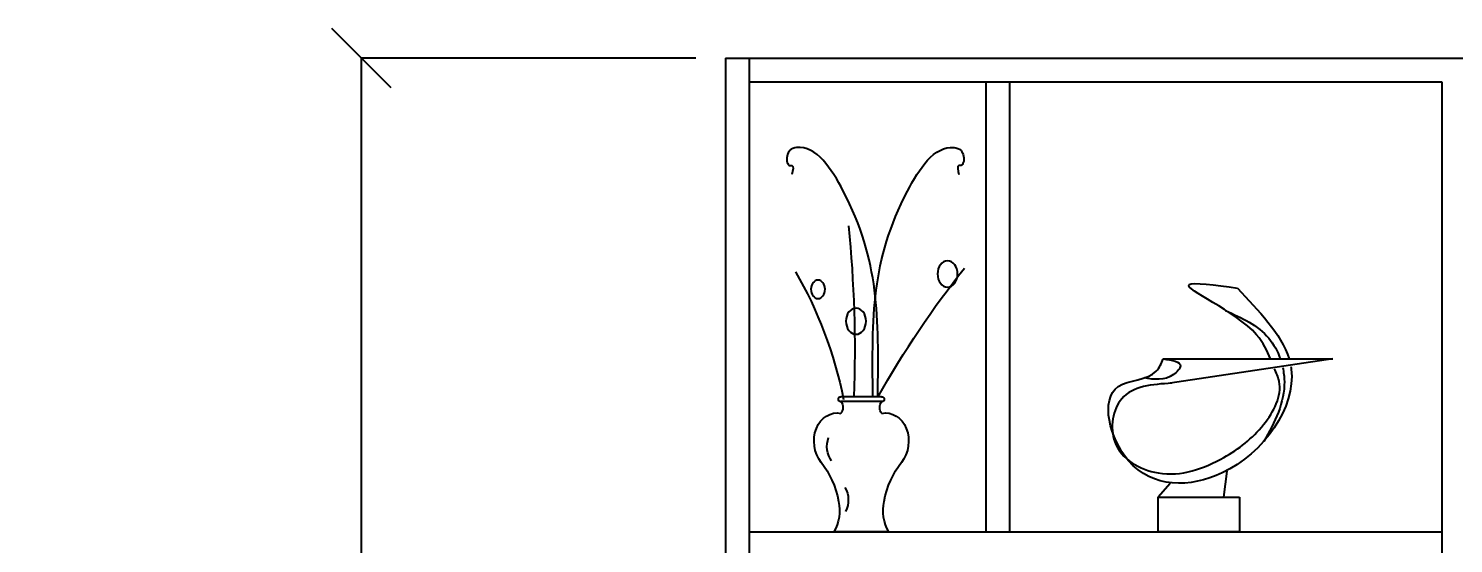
# Model space of a CAD drawing. Header units: millimetres. Extents: x 204800 to 233555, y -2285 to 8522.
# Drawn here: x 224378 to 225582, y 1222 to 1657 of the extents above; entities that cross this region are included whole.
import ezdxf

# ---------------------------------------------------------------- set-up
doc = ezdxf.new("R2010")
doc.units = ezdxf.units.MM
for name, color, linetype in [('010', 171, 'Continuous'), ('3', 3, 'Continuous'), ('DIM【标注】', 66, 'Continuous'), ('F', 2, 'Continuous'), ('FUR', 2, 'Continuous'), ('LAYER4', 6, 'Continuous')]:
    doc.layers.add(name, color=color, linetype=linetype)
doc.styles.add('ROMANS', font='romans.shx', dxfattribs={"bigfont": 'hztxt'})
doc.styles.add('宋体', font='SimSun.ttf', dxfattribs={"height": 200})
doc.dimstyles.new('模型空间1：40', dxfattribs={"dimscale": 50, "dimtxt": 1.4, "dimasz": 1, "dimexe": 0, "dimexo": 0.5, "dimgap": 1, "dimtad": 1, "dimdec": 0, "dimrnd": 5, "dimzin": 0, "dimdsep": 46, "dimtxsty": 'ROMANS', "dimblk": 'ARCHTICK', "dimcen": 0.09, "dimclrd": 1, "dimclre": 1, "dimclrt": 2, "dimadec": 0, "dimazin": 0, "dimtfac": 1, "dimtdec": 0, "dimtix": 1, "dimtmove": 2, "dimatfit": 3, "dimldrblk": 'ZHL-SOFT_JT', "dimfxl": 2, "dimfxlon": 1, "dimtolj": 1, "dimtzin": 0, "dimarcsym": 0})

# ---------------------------------------------------------------- blocks, each defined once
blk = doc.blocks.new('A$C590A5E22')
at = {"color": 8, "extrusion": (0, 0, -1)}
for centre, major_axis, start_param, end_param in [((-841.5, 224.2), (0, 1203), 1.441837, 1.618359), ((-266, 47.4), (0, 452.2), 0.918607, 1.310568), ((861.1, -540.9), (0, 1203), -0.941966, -0.765445), ((68.8, 105.5), (0, 25), 3.917466, 5.176577), ((56.7, 39.2), (0, 25), 0.908228, 2.167338)]:
    blk.add_ellipse(centre, major_axis=major_axis, ratio=0.769231, start_param=start_param, end_param=end_param, dxfattribs=at)
at = {"color": 8}
for points in [[(112.5, 167.3), (113.6, 266.3), (115.2, 357), (34.2, 482), (1.5, 473.6), (-1.8, 460.1), (2.6, 452.6), (8.9, 454.7), (7.4, 447.6), (6.2, 442.2)], [(106.4, 167.3), (105.3, 266.3), (103.8, 357), (184.7, 482), (217.4, 473.6), (220.7, 460.1), (216.3, 452.6), (210, 454.7), (211.6, 447.6), (212.7, 442.2)]]:
    blk.add_open_spline(points, degree=3, knots=[0, 0, 0, 0, 330.879653, 435.117446, 448.307217, 465.484972, 471.38042, 475.551957, 488.049611, 488.049611, 488.049611, 488.049611], dxfattribs=at)
at = {"layer": 'F', "color": 6}
for p, q in [((117.2, 167), (66.9, 167)), ((117.2, 161.1), (66.9, 161.1))]:
    blk.add_line(p, q, dxfattribs=at)
at = {"layer": 'F', "color": 6, "extrusion": (0, 0, -1)}
for centre, major_axis, ratio, start_param, end_param in [((66.2, 164.1), (0, 3.1), 0.769231, 2.838424, 6.586354), ((61.4, 153.9), (0, 10.1), 0.769231, 0.785289, 2.385275), ((122.7, 153.9), (0, 10.1), 0.769231, 3.89791, 5.497896), ((117.9, 164.1), (0, 3.1), 0.769231, -0.303169, 3.444761), ((63.3, 110.7), (-4, 36.2), 0.815923, 4.052124, 6.533485), ((120.9, 110.7), (4, 36.2), 0.815923, -0.250299, 2.231061), ((-12.6, 12.4), (0, 102.6), 0.769231, 0.771557, 1.322894), ((196.8, 12.4), (0, 102.6), 0.769231, -1.322894, -0.771557)]:
    blk.add_ellipse(centre, major_axis=major_axis, ratio=ratio, start_param=start_param, end_param=end_param, dxfattribs=at)
at = {"layer": 'FUR', "color": 3, "extrusion": (0, 0, -1)}
for centre, major_axis in [((198.9, 319.2), (0, 16.2)), ((38.4, 300.2), (0, 11.4)), ((85.5, 260.7), (0, 16.2))]:
    blk.add_ellipse(centre, major_axis=major_axis, ratio=0.769231, dxfattribs=at)
at = {"layer": 'FUR', "color": 6, "extrusion": (0, 0, -1)}
for centre, major_axis, start_param, end_param in [((24.5, 27.4), (-4.6, 46.7), 1.437163, 2.278855), ((159.7, 27.4), (4.6, 46.7), 4.00433, 4.846022)]:
    blk.add_ellipse(centre, major_axis=major_axis, ratio=0.864497, start_param=start_param, end_param=end_param, dxfattribs=at)
at = {"layer": 'LAYER4', "color": 6}
blk.add_line((126, 0), (58.2, 0), dxfattribs=at)
blk = doc.blocks.new('A$C115D039A')
at = {"layer": '010', "xscale": 0.9, "yscale": 0.9, "zscale": 0.9}
blk.add_blockref('A$C590A5E22', (0, 0), dxfattribs=at)
blk = doc.blocks.new('A$C74B16058')
at = {"layer": '010'}
blk.add_blockref('A$C115D039A', (0, 0), dxfattribs=at)
blk = doc.blocks.new('A$C49EE6B8A')
at = {"layer": '010', "xscale": 1.215, "yscale": 1.215, "zscale": 1.215}
blk.add_blockref('A$C74B16058', (0, 0), dxfattribs=at)
blk = doc.blocks.new('A$C220E6AC8')
at = {"layer": '010', "xscale": 0.9, "yscale": 0.9, "zscale": 0.9}
blk.add_blockref('A$C49EE6B8A', (-6.1, 0), dxfattribs=at)
blk = doc.blocks.new('A$C005B069F')
at = {"layer": '010', "xscale": -0.7, "yscale": 0.7, "zscale": 0.7}
blk.add_blockref('A$C220E6AC8', (147.2, 0), dxfattribs=at)
blk = doc.blocks.new('A$C43885F42')
at = {"layer": '010', "xscale": 1.5, "yscale": 1.5, "zscale": 1.5}
blk.add_blockref('A$C005B069F', (0, 0), dxfattribs=at)
blk = doc.blocks.new('雕-01')
at = {"layer": '3'}
for p, q in [((-39, 190), (147.4, 190)), ((-39, 190), (147.4, 190)), ((147.4, 190), (-31.4, 163.4)), ((27.6, 38), (31.4, 66.5)), ((-31.4, 53.2), (-44.7, 38)), ((-44.7, 38), (27.6, 38)), ((-44.7, 38), (44.7, 38)), ((-44.7, 0), (-44.7, 38)), ((44.7, 38), (44.7, 0)), ((44.7, 0), (-44.7, 0))]:
    blk.add_line(p, q, dxfattribs=at)
for points, knots in [([(78.8, 190), (75.1, 199.1), (59.6, 235), (-49.8, 280.5), (18, 271.3), (42.8, 267.9)], [136.132183, 136.132183, 136.132183, 136.132183, 147.226606, 180.988529, 200.496136, 200.496136, 200.496136, 200.496136]), ([(29.5, 243.2), (47.3, 235.2), (73.2, 223.5), (86.8, 198.4), (89.7, 190)], [0, 0, 0, 0, 20.62058, 30.054702, 30.054702, 30.054702, 30.054702]), ([(101.3, 181.8), (101.5, 180.7), (107.7, 138), (45.7, 48.5), (-84, 47.4), (-115, 169.4), (-49.5, 165.9), (-41.1, 185.1), (-39, 190)], [38.626641, 38.626641, 38.626641, 38.626641, 39.881801, 89.959295, 127.798824, 157.940855, 174.456676, 180.055182, 180.055182, 180.055182, 180.055182]), ([(-29.5, 163.4), (-51.1, 161.9), (-90.6, 159), (-102.1, 89.6), (-38.9, 53), (25, 76.5), (71.9, 112.1), (94.7, 154.3), (85.3, 174.7), (83.3, 179.3)], [0, 0, 0, 0, 21.09917, 38.676394, 60.076876, 87.213349, 107.936622, 126.385163, 131.817526, 131.817526, 131.817526, 131.817526]), ([(92.4, 180.5), (93.5, 175.5), (96.9, 146.6), (83.8, 120.6), (71.6, 99.4)], [33.559119, 33.559119, 33.559119, 33.559119, 39.068987, 64.646446, 64.646446, 64.646446, 64.646446])]:
    blk.add_open_spline(points, degree=3, knots=knots, dxfattribs=at)
blk.add_open_spline([(42.8, 267.9), (64.9, 243.2), (90.9, 218.4), (99.4, 190)], degree=3, dxfattribs=at)
blk.add_spline([(-39, 190), (-20, 182.4), (-27.6, 172.9), (-59.9, 169.1)], degree=3, dxfattribs=at)
blk = doc.blocks.new('A$C0D034F35')
at = {"layer": '3', "xscale": 0.6399999999994179, "yscale": 0.6399999999994179, "zscale": 0.6399999999994179}
blk.add_blockref('雕-01', (63.4, 0), dxfattribs=at)
blk = doc.blocks.new('A$C0EBD7CF3')
at = {"layer": '010'}
blk.add_blockref('A$C0D034F35', (0, 0), dxfattribs=at)
blk = doc.blocks.new('A$C42AB3243')
at = {"layer": '010'}
blk.add_blockref('A$C0EBD7CF3', (0, 0), dxfattribs=at)
blk = doc.blocks.new('A$C22E55ABA')
blk.add_blockref('A$C42AB3243', (0, 0))
blk = doc.blocks.new('A$C60FA4087')
at = {"layer": '010', "xscale": 1.2, "yscale": 1.2, "zscale": 1.2}
blk.add_blockref('A$C22E55ABA', (0.2, 0), dxfattribs=at)
blk = doc.blocks.new('A$C34662371')
at = {"layer": '010'}
blk.add_blockref('A$C60FA4087', (-0.2, 0), dxfattribs=at)
blk = doc.blocks.new('_OBLIQUE')
at = {"color": 0, "linetype": 'ByBlock'}
blk.add_line((-0.5, -0.5), (0.5, 0.5), dxfattribs=at)
blk = doc.blocks.new('*D55')
at = {"layer": 'DEFPOINTS', "color": 0, "ltscale": 6, "transparency": 16777216}
for p in [(224659.3, 1632.2), (224966.6, 1632.2), (224966.6, -567.8)]:
    blk.add_point(p, dxfattribs=at)
at = {"layer": 'DIM【标注】', "color": 251, "lineweight": -2, "ltscale": 6, "transparency": 16777216}
for p, q in [((224941.6, 1632.2), (224659.3, 1632.2)), ((224659.3, -567.8), (224659.3, 1632.2)), ((224941.6, -567.8), (224659.3, -567.8))]:
    blk.add_line(p, q, dxfattribs=at)
at = {"layer": 'DIM【标注】', "color": 251, "lineweight": -2, "ltscale": 6, "transparency": 16777216, "xscale": 50, "yscale": 50, "zscale": 50}
for p, rotation in [((224659.3, 1632.2), 90), ((224659.3, -567.8), 270)]:
    blk.add_blockref('_OBLIQUE', p, dxfattribs=dict(at, rotation=rotation))
at = {"layer": 'DIM【标注】', "color": 8, "ltscale": 6, "transparency": 16777216, "insert": (224509.3, 532.2), "char_height": 200, "attachment_point": 5, "rotation": 90, "style": '宋体'}
blk.add_mtext('\\A1;2200', dxfattribs=at)
blk = doc.blocks.new('ZHL-SOFT_JT')
for p, q in [((-0.94, 0.839), (-0.94, 0.839)), ((-0.94, 0.737), (-0.94, 0.737)), ((-0.867, 0.7737), (-0.867, 0.7737)), ((-0.94, 0.63647), (-0.94, 0.63647)), ((-0.867, 0.6758), (-0.867, 0.6758)), ((-0.867, 0.586942), (-0.867, 0.586942)), ((-0.787, 0.7022), (-0.787, 0.7022)), ((-0.787, 0.614), (-0.787, 0.614)), ((-0.787, 0.53266), (-0.787, 0.53266)), ((-0.7, 0.5526), (-0.7, 0.5526)), ((-0.629, 0.49), (-0.63, 0.49)), ((-0.7, 0.4797), (-0.7, 0.4797)), ((-0.552, 0.4299), (-0.552, 0.4299)), ((-0.472, 0.368), (-0.472, 0.368)), ((-0.3929, 0.3067), (-0.3929, 0.3067)), ((-0.31548, 0.24568), (-0.31548, 0.24568)), ((-0.23659, 0.184298), (-0.23659, 0.184298)), ((-0.23659, -0.184298), (-0.23659, -0.184298)), ((-0.7, -0.4797), (-0.7, -0.4797)), ((-0.552, -0.4299), (-0.552, -0.4299)), ((-0.472, -0.368), (-0.472, -0.368)), ((-0.3929, -0.3067), (-0.3929, -0.3067)), ((-0.31548, -0.24568), (-0.31548, -0.24568)), ((-0.94, -0.63647), (-0.94, -0.63647)), ((-0.867, -0.586942), (-0.867, -0.586942)), ((-0.867, -0.6758), (-0.867, -0.6758)), ((-0.787, -0.53266), (-0.787, -0.53266)), ((-0.787, -0.614), (-0.787, -0.614)), ((-0.787, -0.7022), (-0.787, -0.7022)), ((-0.7, -0.5526), (-0.7, -0.5526)), ((-0.629, -0.49), (-0.63, -0.49)), ((-0.94, -0.737), (-0.94, -0.737)), ((-0.94, -0.839), (-0.94, -0.839)), ((-0.867, -0.7737), (-0.867, -0.7737))]:
    blk.add_line(p, q)
blk.add_lwpolyline([(-1, 0), (0, 0), (-1, -1), (-1, -0.569), (0, 0), (-1, 0.569), (-1, 1), (0, 0)])

msp = doc.modelspace()

# ---------------------------------------------------------------- linework, layer by layer
at = {"layer": 'DIM【标注】', "color": 4, "ltscale": 6}
for p, q in [((224966.6, 1632.2), (224966.6, -567.8)), ((224966.6, 1632.2), (225591.6, 1632.2)), ((224986.6, 1632.2), (224986.6, -567.8)), ((224986.6, 1612.2), (225571.6, 1612.2)), ((225186.6, 1612.2), (225186.6, 1232.2)), ((225206.6, 1612.2), (225206.6, 1232.2)), ((225571.6, 1612.2), (225571.6, -567.8)), ((224986.6, 1232.2), (225571.6, 1232.2))]:
    msp.add_line(p, q, dxfattribs=at)

# ---------------------------------------------------------------- block references
at = {"layer": '010', "extrusion": (0, 0, -1), "xscale": 0.6600000001490116, "yscale": 0.6600000001490116, "zscale": -0.66}
msp.add_blockref('A$C43885F42', (-225168.6, 1232.2), dxfattribs=at)
at = {"layer": '010', "extrusion": (0, 0, -1), "xscale": -1, "zscale": -1}
msp.add_blockref('A$C34662371', (-225290.3, 1232.2), dxfattribs=at)

# ---------------------------------------------------------------- dimensions: what is measured, and where the dimension line sits
at = {"layer": 'DIM【标注】', "color": 4, "ltscale": 6}
dim = msp.add_linear_dim(base=(224659.3, 1632.2), p1=(224966.6, -567.8), p2=(224966.6, 1632.2), angle=90, dimstyle='模型空间1：40', override={"dimtxt": 3, "dimtxsty": '宋体', "dimblk": 'OBLIQUE', "dimclrd": 251, "dimclre": 251, "dimclrt": 8, "dimfxl": 10}, dxfattribs=at)
dim.commit()
dim.dimension.update_dxf_attribs({"geometry": '*D55', "text_midpoint": (224509.3, 532.2)})

doc.saveas('drawing.dxf')
